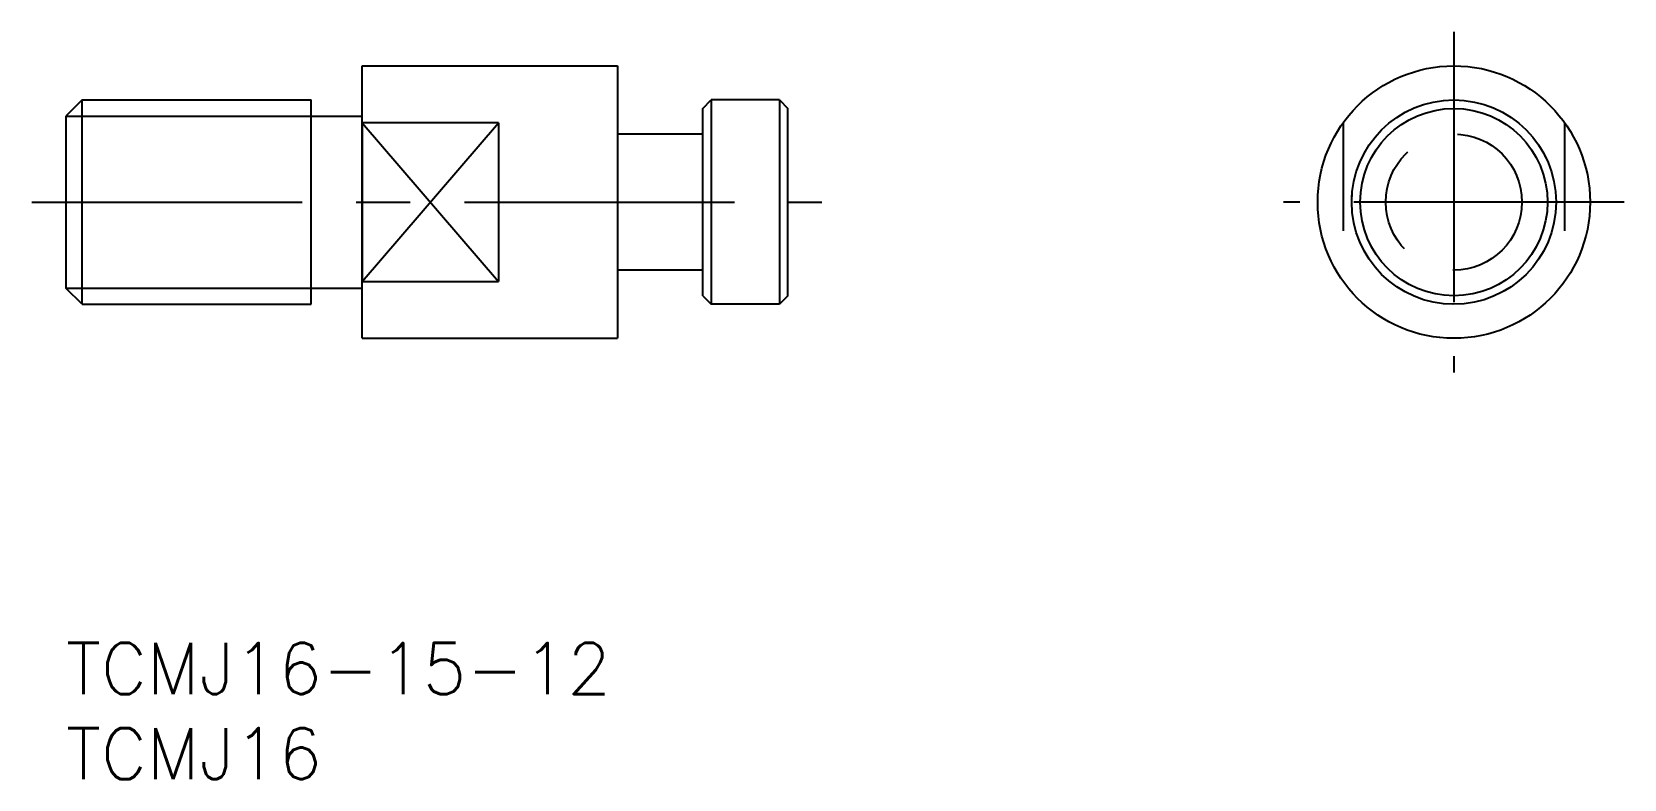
# Model space of a CAD drawing. Header units: millimetres. Extents: x -2 to 91.5, y -8 to 35.9.
import ezdxf

# ---------------------------------------------------------------- set-up
doc = ezdxf.new("R2010")
doc.units = ezdxf.units.MM
doc.header["$LTSCALE"] = 0.5
doc.linetypes.add('CENTER', pattern=[50.8, 31.75, -6.35, 6.35, -6.35])
doc.linetypes.add('DASHED', pattern=[19.05, 12.7, -6.35])
doc.layers.add('CENTER', color=1, linetype='CENTER')
doc.styles.get("Standard").update_dxf_attribs({"font": 'txt.shx', "height": 3, "bigfont": 'bigfont.shx'})

msp = doc.modelspace()

# ---------------------------------------------------------------- linework, layer by layer
at = {"color": 7, "linetype": 'Continuous', "lineweight": -3}
for p, q in [((17.4, 17.891), (17.4, 33.891)), ((17.4, 33.891), (32.4, 33.891)), ((32.4, 33.891), (32.4, 17.891)), ((0.947, 31.891), (0, 30.944)), ((0.947, 31.891), (14.4, 31.891)), ((0.947, 19.891), (0.947, 31.891)), ((14.4, 19.891), (14.4, 31.891)), ((37.4, 31.391), (37.9, 31.891)), ((41.9, 31.891), (37.9, 31.891)), ((37.9, 31.891), (37.9, 19.891)), ((41.9, 31.891), (42.4, 31.391)), ((41.9, 31.891), (41.9, 19.891)), ((0, 30.944), (0, 20.838)), ((14.4, 30.944), (17.4, 30.944)), ((37.4, 20.391), (37.4, 31.391)), ((42.4, 20.391), (42.4, 31.391)), ((17.4, 30.554), (17.4, 21.227)), ((25.4, 30.554), (17.4, 30.554)), ((25.4, 30.554), (25.4, 21.227)), ((37.4, 29.891), (32.4, 29.891)), ((37.4, 21.891), (32.4, 21.891)), ((0.947, 19.891), (0, 20.838)), ((14.4, 20.838), (17.4, 20.838)), ((17.4, 21.227), (25.4, 21.227)), ((0.947, 19.891), (14.4, 19.891)), ((37.4, 20.391), (37.9, 19.891)), ((41.9, 19.891), (37.9, 19.891)), ((42.4, 20.391), (41.9, 19.891)), ((17.4, 17.891), (32.4, 17.891))]:
    msp.add_line(p, q, dxfattribs=at)
at = {"color": 3, "linetype": 'Continuous', "lineweight": -2}
for p, q in [((0, 30.944), (14.4, 30.944)), ((17.4, 21.227), (25.4, 30.554)), ((17.4, 30.554), (25.4, 21.227)), ((0, 20.838), (14.4, 20.838))]:
    msp.add_line(p, q, dxfattribs=at)
at = {"color": 3, "linetype": 'DASHED', "lineweight": -3}
for p, q in [((75.016, 30.554), (75.016, 21.227)), ((88.016, 30.554), (88.016, 21.227))]:
    msp.add_line(p, q, dxfattribs=at)
at = {"color": 7, "linetype": 'Continuous', "lineweight": -3}
for radius in [8, 6, 5.5]:
    msp.add_circle((81.516, 25.891), radius, dxfattribs=at)
at = {"color": 3, "linetype": 'DASHED', "lineweight": -3}
for radius in [6, 4]:
    msp.add_circle((81.516, 25.891), radius, dxfattribs=at)
at = {"layer": 'CENTER', "color": 1, "linetype": 'CENTER', "lineweight": -3}
for p, q in [((81.516, 35.891), (81.516, 15.891)), ((-2, 25.891), (44.4, 25.891)), ((91.516, 25.891), (71.516, 25.891))]:
    msp.add_line(p, q, dxfattribs=at)

# ---------------------------------------------------------------- texts
at = {"color": 7, "linetype": 'Continuous', "lineweight": -3, "char_height": 3, "attachment_point": 1}
for s, insert in [('TCMJ16-15-12', (0, 0)), ('TCMJ16', (0, -5))]:
    msp.add_mtext_dynamic_manual_height_columns(s, width=45.0792, gutter_width=15, heights=[0], dxfattribs=dict(at, insert=insert))

doc.saveas('drawing.dxf')
